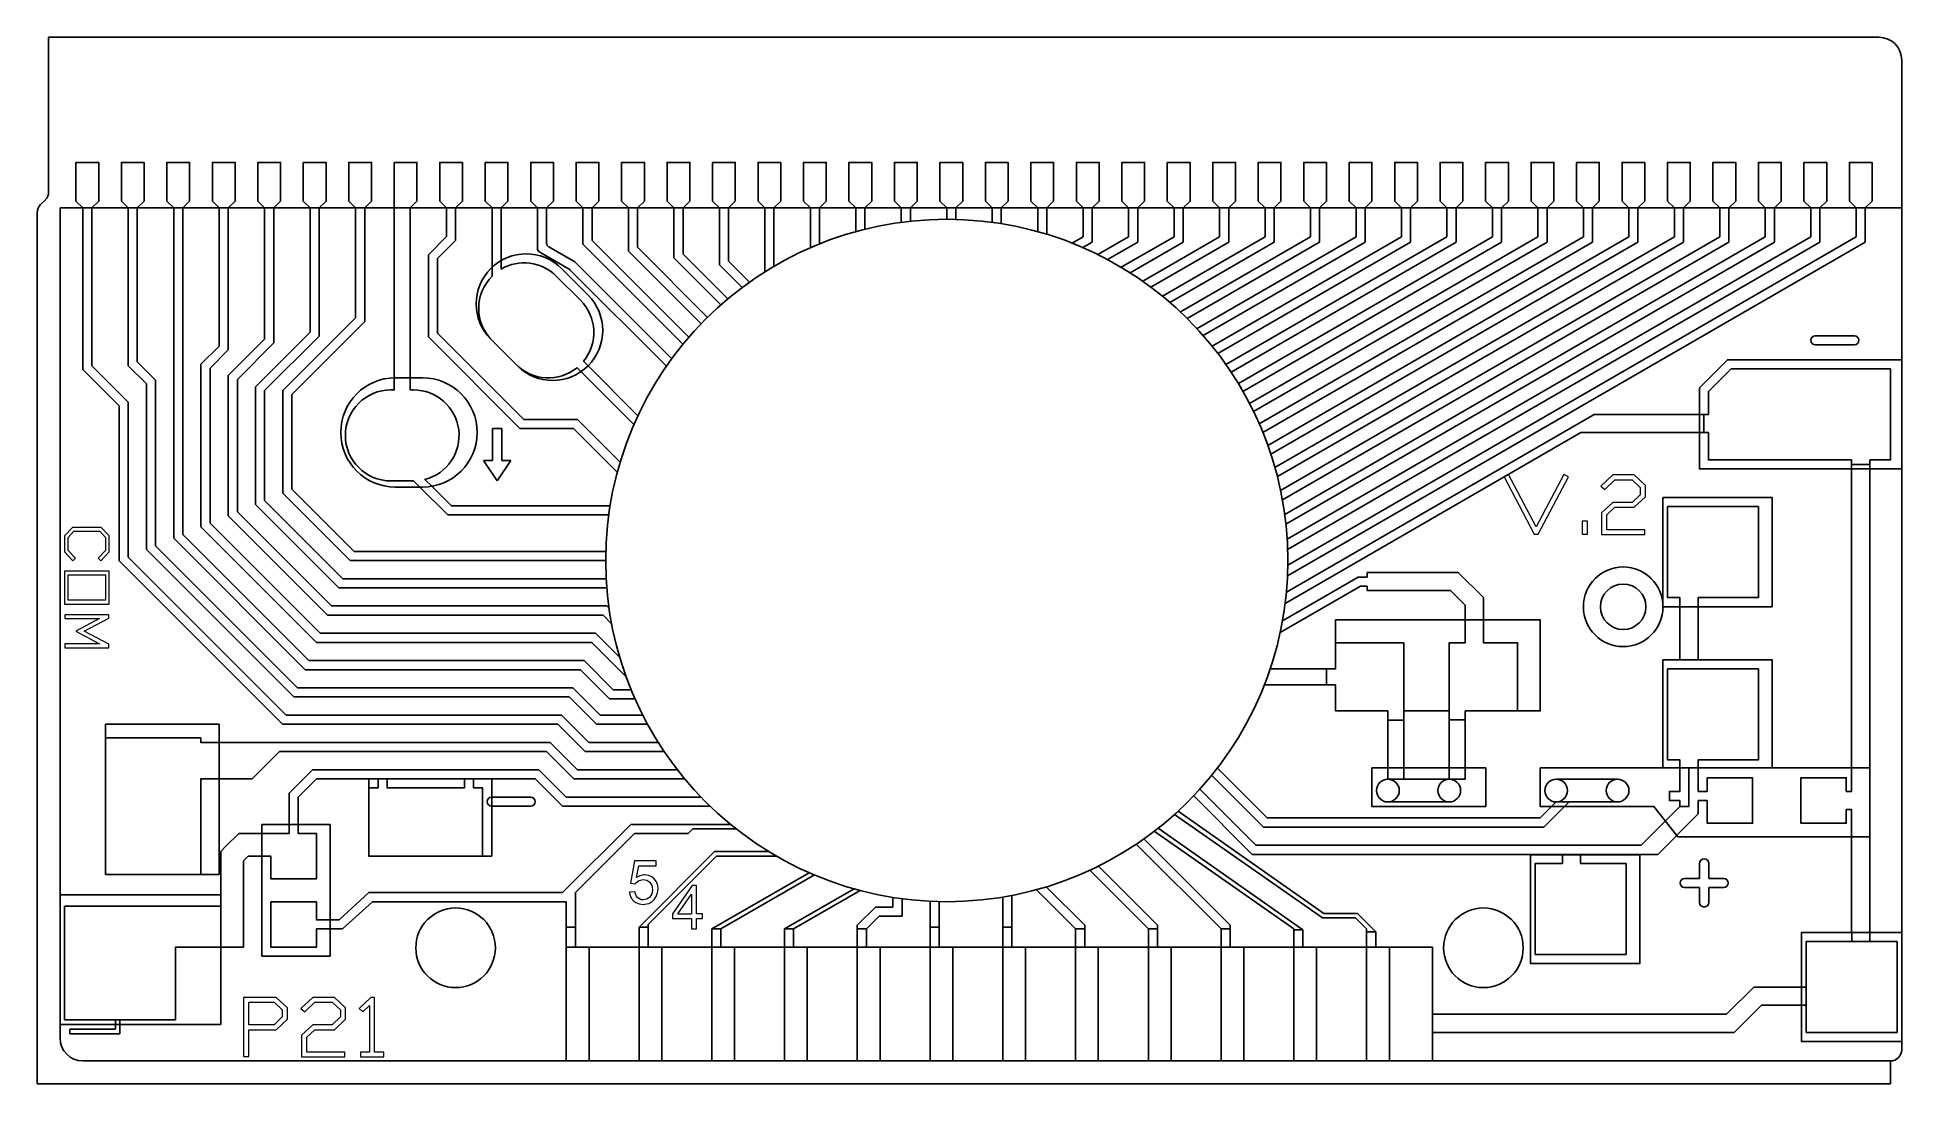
# Model space of a CAD drawing. Header units: centimetres. Extents: x 12.74 to 16.84, y 10.21 to 12.51.
import ezdxf

# ---------------------------------------------------------------- set-up
doc = ezdxf.new("R2010")
doc.units = ezdxf.units.CM
doc.header["$MEASUREMENT"] = 0
for name, color, linetype, true_color in [('PCB_centru', 7, 'Continuous', 0x000000), ('PCB_contur', 7, 'Continuous', 0xb16c10), ('PCB_figuri', 7, 'Continuous', 0xb5b5b5), ('PCB_fundal', 7, 'Continuous', 0x005214), ('PCB_linii', 7, 'Continuous', 0x00c788)]:
    doc.layers.add(name, color=color, linetype=linetype, true_color=true_color)

msp = doc.modelspace()

# ---------------------------------------------------------------- linework, layer by layer
at = {"layer": 'PCB_centru'}
msp.add_circle((14.7399, 11.3557), 0.75, dxfattribs=at)
at = {"layer": 'PCB_contur'}
for p, q in [((12.7649, 12.5057), (16.7899, 12.5057)), ((12.7649, 12.166), (12.7649, 12.5057)), ((16.8399, 12.1307), (16.8399, 12.4557)), ((12.7472, 12.138), (12.7576, 12.1483)), ((12.7399, 10.2057), (12.7399, 12.1203)), ((12.7899, 10.3057), (12.7899, 12.1307)), ((12.7899, 12.1307), (12.8399, 12.1307)), ((12.8599, 12.1307), (16.8399, 12.1307)), ((12.8899, 10.9957), (13.1399, 10.9957)), ((12.8899, 10.9957), (12.8899, 10.9657)), ((13.1399, 10.9957), (13.1399, 10.9557)), ((13.1399, 10.8757), (13.1399, 10.6657)), ((13.4692, 10.8557), (13.4692, 10.8757)), ((13.7392, 10.8357), (13.7392, 10.8757)), ((15.675, 10.9), (15.925, 10.9)), ((15.675, 10.815), (15.675, 10.9)), ((15.88, 10.875), (15.71, 10.875)), ((15.925, 10.9), (15.925, 10.815)), ((16.045, 10.9), (16.7298, 10.9)), ((16.045, 10.815), (16.045, 10.9)), ((15.71, 10.825), (15.845, 10.825)), ((16.07, 10.815), (16.08, 10.825)), ((16.0983, 10.815), (16.1083, 10.825)), ((13.7392, 10.7057), (13.7392, 10.8157)), ((15.925, 10.815), (15.675, 10.815)), ((16.295, 10.815), (16.045, 10.815)), ((16.3477, 10.748), (16.295, 10.815)), ((13.2336, 10.7557), (13.2336, 10.7757)), ((13.2336, 10.7757), (13.2936, 10.7757)), ((13.3136, 10.7757), (13.3836, 10.7757)), ((13.3836, 10.7757), (13.3836, 10.5657)), ((16.7298, 10.748), (16.3477, 10.748)), ((13.2336, 10.6557), (13.2336, 10.7057)), ((13.7392, 10.7057), (13.7192, 10.7057)), ((16.0239, 10.7087), (16.2639, 10.7087)), ((13.0995, 10.6657), (13.1399, 10.6657)), ((12.7899, 10.5957), (12.7899, 10.6207)), ((12.7899, 10.6207), (13.1435, 10.6207)), ((13.1435, 10.6207), (13.1435, 10.5957)), ((13.2336, 10.4857), (13.2336, 10.6557)), ((13.3836, 10.5457), (13.3836, 10.4857)), ((16.8399, 10.5382), (16.8399, 10.2982)), ((13.1435, 10.5057), (13.1435, 10.3357)), ((13.3836, 10.4857), (13.2336, 10.4857)), ((13.1435, 10.3357), (12.7899, 10.3357)), ((16.8149, 10.2557), (12.8399, 10.2557)), ((16.8149, 10.2557), (16.8149, 10.2057)), ((16.8149, 10.2057), (12.7399, 10.2057))]:
    msp.add_line(p, q, dxfattribs=at)
msp.add_lwpolyline([(13.7372, 11.8419), (13.7956, 11.7836, 1), (13.9511, 11.9391), (13.8928, 11.9975, 1), (13.7372, 11.8419)], format="xyb", dxfattribs=at)
for points in [[(16.8399, 11.5568), (16.7898, 11.5568), (16.3949, 11.5568), (16.3949, 11.7351), (16.4566, 11.7968), (16.8399, 11.7968)], [(16.3149, 11.254), (16.5549, 11.254), (16.5549, 11.494), (16.3149, 11.494)]]:
    msp.add_lwpolyline(points, close=True, dxfattribs=at)
msp.add_lwpolyline([(13.5272, 11.5172), (13.5872, 11.5172, 1), (13.5872, 11.7572), (13.5272, 11.7572, 1)], format="xyb", close=True, dxfattribs=at)
for points in [[(15.595, 11.175), (15.595, 11.225), (15.88, 11.225)], [(15.92, 11.225), (16.045, 11.225), (16.045, 11.025), (15.995, 11.025)], [(16.5549, 10.9), (16.5549, 11.1375), (16.3149, 11.1375), (16.3149, 10.9)], [(15.745, 11.025), (15.845, 11.025)], [(16.215, 10.875), (16.08, 10.875)], [(16.08, 10.825), (16.215, 10.825)], [(16.0239, 10.7097), (16.0239, 10.4697), (16.2639, 10.4697), (16.2639, 10.7097)], [(16.8399, 10.5382), (16.6198, 10.5382), (16.6198, 10.2982), (16.8399, 10.2982)]]:
    msp.add_lwpolyline(points, dxfattribs=at)
for centre in [(16.2274, 11.254), (13.6599, 10.5044), (15.9199, 10.5044)]:
    msp.add_circle(centre, 0.0875, dxfattribs=at)
for centre, radius, start, end in [((16.7899, 12.4557), 0.05, 0, 90), ((12.7649, 12.1203), 0.025, 135, 180), ((12.7399, 12.166), 0.025, 315, 0), ((12.8399, 10.3057), 0.05, 180, 270)]:
    msp.add_arc(centre, radius, start, end, dxfattribs=at)
at = {"layer": 'PCB_figuri'}
for p, q in [((13.5249, 12.2307), (13.5249, 12.1307)), ((13.5249, 12.1307), (13.5599, 12.1307)), ((15.595, 11.0825), (15.575, 11.0825)), ((15.71, 10.9), (15.71, 10.875)), ((15.745, 10.9), (15.745, 10.875)), ((15.845, 10.9), (15.845, 10.875)), ((15.88, 10.9), (15.88, 10.875)), ((13.7392, 10.8357), (13.7392, 10.8157)), ((13.9232, 10.5496), (13.9032, 10.5496)), ((13.9032, 10.5496), (13.9232, 10.5496)), ((13.9032, 10.5496), (13.9032, 10.5057)), ((13.9232, 10.5496), (13.9232, 10.5057)), ((14.0632, 10.5496), (14.0832, 10.5496)), ((14.0632, 10.5496), (14.0632, 10.5057)), ((14.0832, 10.5496), (14.0832, 10.5057)), ((14.2232, 10.5457), (14.2232, 10.5057)), ((14.2232, 10.5457), (14.2432, 10.5457)), ((14.2432, 10.5457), (14.2432, 10.5057)), ((14.3832, 10.5457), (14.3832, 10.5057)), ((14.3832, 10.5457), (14.4032, 10.5457)), ((14.4032, 10.5457), (14.4032, 10.5057)), ((14.5632, 10.5457), (14.5432, 10.5457)), ((14.5432, 10.5457), (14.5432, 10.5057)), ((14.5632, 10.5457), (14.5632, 10.5057)), ((14.7032, 10.5496), (14.7232, 10.5496)), ((14.7032, 10.5496), (14.7032, 10.5057)), ((14.7232, 10.5496), (14.7232, 10.5057)), ((14.8632, 10.5496), (14.8832, 10.5496)), ((14.8632, 10.5496), (14.8632, 10.5057)), ((14.8832, 10.5496), (14.8832, 10.5057)), ((15.0232, 10.5457), (15.0232, 10.5057)), ((15.0232, 10.5457), (15.0432, 10.5457)), ((15.0432, 10.5457), (15.0432, 10.5057)), ((15.1832, 10.5457), (15.2032, 10.5457)), ((15.1832, 10.5457), (15.1832, 10.5057)), ((15.2032, 10.5457), (15.2032, 10.5057)), ((15.3432, 10.5457), (15.3632, 10.5457)), ((15.3432, 10.5457), (15.3432, 10.5057)), ((15.3632, 10.5457), (15.3632, 10.5057)), ((15.5232, 10.5439), (15.5032, 10.5439)), ((15.5032, 10.5439), (15.5032, 10.5057)), ((15.5232, 10.5439), (15.5232, 10.5057)), ((15.6832, 10.5398), (15.6632, 10.5398)), ((15.6632, 10.5398), (15.6632, 10.5057)), ((15.6832, 10.5398), (15.6832, 10.5057)), ((16.7299, 10.5382), (16.7299, 10.5182)), ((16.7698, 10.5382), (16.7698, 10.5182)), ((13.9032, 10.5057), (13.9032, 10.2557)), ((13.9032, 10.5057), (15.8079, 10.5057)), ((13.9532, 10.2557), (13.9532, 10.5057)), ((14.0632, 10.5057), (14.0632, 10.2557)), ((14.1132, 10.2557), (14.1132, 10.5057)), ((14.2232, 10.5057), (14.2232, 10.2557)), ((14.2732, 10.2557), (14.2732, 10.5057)), ((14.3832, 10.5057), (14.3832, 10.2557)), ((14.4332, 10.2557), (14.4332, 10.5057)), ((14.5432, 10.5057), (14.5432, 10.2557)), ((14.5932, 10.2557), (14.5932, 10.5057)), ((14.7032, 10.5057), (14.7032, 10.2557)), ((14.7532, 10.2557), (14.7532, 10.5057)), ((14.8632, 10.5057), (14.8632, 10.2557)), ((14.9132, 10.2557), (14.9132, 10.5057)), ((15.0232, 10.5057), (15.0232, 10.2557)), ((15.0732, 10.2557), (15.0732, 10.5057)), ((15.1832, 10.5057), (15.1832, 10.2557)), ((15.2332, 10.2557), (15.2332, 10.5057)), ((15.3432, 10.5057), (15.3432, 10.2557)), ((15.3932, 10.2557), (15.3932, 10.5057)), ((15.5032, 10.5057), (15.5032, 10.2557)), ((15.5532, 10.2557), (15.5532, 10.5057)), ((15.6632, 10.5057), (15.6632, 10.2557)), ((15.7132, 10.2557), (15.7132, 10.5057)), ((15.8079, 10.5057), (15.8079, 10.2557)), ((16.6198, 10.4182), (16.6298, 10.4182)), ((16.6198, 10.3782), (16.6298, 10.3782))]:
    msp.add_line(p, q, dxfattribs=at)
for points in [[(12.8399, 12.1307), (12.8599, 12.1307), (12.8749, 12.1457), (12.8749, 12.2307), (12.8249, 12.2307), (12.8249, 12.1457)], [(12.9399, 12.1307), (12.9599, 12.1307), (12.9749, 12.1457), (12.9749, 12.2307), (12.9249, 12.2307), (12.9249, 12.1457)], [(13.0399, 12.1307), (13.0599, 12.1307), (13.0749, 12.1457), (13.0749, 12.2307), (13.0249, 12.2307), (13.0249, 12.1457)], [(13.1399, 12.1307), (13.1599, 12.1307), (13.1749, 12.1457), (13.1749, 12.2307), (13.1249, 12.2307), (13.1249, 12.1457)], [(13.2399, 12.1307), (13.2599, 12.1307), (13.2749, 12.1457), (13.2749, 12.2307), (13.2249, 12.2307), (13.2249, 12.1457)], [(13.3399, 12.1307), (13.3599, 12.1307), (13.3749, 12.1457), (13.3749, 12.2307), (13.3249, 12.2307), (13.3249, 12.1457)], [(13.4399, 12.1307), (13.4599, 12.1307), (13.4749, 12.1457), (13.4749, 12.2307), (13.4249, 12.2307), (13.4249, 12.1457)], [(13.6399, 12.1307), (13.6599, 12.1307), (13.6749, 12.1457), (13.6749, 12.2307), (13.6249, 12.2307), (13.6249, 12.1457)], [(13.7399, 12.1307), (13.7599, 12.1307), (13.7749, 12.1457), (13.7749, 12.2307), (13.7249, 12.2307), (13.7249, 12.1457)], [(13.8399, 12.1307), (13.8599, 12.1307), (13.8749, 12.1457), (13.8749, 12.2307), (13.8249, 12.2307), (13.8249, 12.1457)], [(13.9399, 12.1307), (13.9599, 12.1307), (13.9749, 12.1457), (13.9749, 12.2307), (13.9249, 12.2307), (13.9249, 12.1457)], [(14.0399, 12.1307), (14.0599, 12.1307), (14.0749, 12.1457), (14.0749, 12.2307), (14.0249, 12.2307), (14.0249, 12.1457)], [(14.1399, 12.1307), (14.1599, 12.1307), (14.1749, 12.1457), (14.1749, 12.2307), (14.1249, 12.2307), (14.1249, 12.1457)], [(14.2399, 12.1307), (14.2599, 12.1307), (14.2749, 12.1457), (14.2749, 12.2307), (14.2249, 12.2307), (14.2249, 12.1457)], [(14.3399, 12.1307), (14.3599, 12.1307), (14.3749, 12.1457), (14.3749, 12.2307), (14.3249, 12.2307), (14.3249, 12.1457)], [(14.4399, 12.1307), (14.4599, 12.1307), (14.4749, 12.1457), (14.4749, 12.2307), (14.4249, 12.2307), (14.4249, 12.1457)], [(14.5399, 12.1307), (14.5599, 12.1307), (14.5749, 12.1457), (14.5749, 12.2307), (14.5249, 12.2307), (14.5249, 12.1457)], [(14.6399, 12.1307), (14.6599, 12.1307), (14.6749, 12.1457), (14.6749, 12.2307), (14.6249, 12.2307), (14.6249, 12.1457)], [(14.7399, 12.1307), (14.7599, 12.1307), (14.7749, 12.1457), (14.7749, 12.2307), (14.7249, 12.2307), (14.7249, 12.1457)], [(14.8399, 12.1307), (14.8599, 12.1307), (14.8749, 12.1457), (14.8749, 12.2307), (14.8249, 12.2307), (14.8249, 12.1457)], [(14.9399, 12.1307), (14.9599, 12.1307), (14.9749, 12.1457), (14.9749, 12.2307), (14.9249, 12.2307), (14.9249, 12.1457)], [(15.0399, 12.1307), (15.0599, 12.1307), (15.0749, 12.1457), (15.0749, 12.2307), (15.0249, 12.2307), (15.0249, 12.1457)], [(15.1399, 12.1307), (15.1599, 12.1307), (15.1749, 12.1457), (15.1749, 12.2307), (15.1249, 12.2307), (15.1249, 12.1457)], [(15.2399, 12.1307), (15.2599, 12.1307), (15.2749, 12.1457), (15.2749, 12.2307), (15.2249, 12.2307), (15.2249, 12.1457)], [(15.3399, 12.1307), (15.3599, 12.1307), (15.3749, 12.1457), (15.3749, 12.2307), (15.3249, 12.2307), (15.3249, 12.1457)], [(15.4399, 12.1307), (15.4599, 12.1307), (15.4749, 12.1457), (15.4749, 12.2307), (15.4249, 12.2307), (15.4249, 12.1457)], [(15.5399, 12.1307), (15.5599, 12.1307), (15.5749, 12.1457), (15.5749, 12.2307), (15.5249, 12.2307), (15.5249, 12.1457)], [(15.6399, 12.1307), (15.6599, 12.1307), (15.6749, 12.1457), (15.6749, 12.2307), (15.6249, 12.2307), (15.6249, 12.1457)], [(15.7399, 12.1307), (15.7599, 12.1307), (15.7749, 12.1457), (15.7749, 12.2307), (15.7249, 12.2307), (15.7249, 12.1457)], [(15.8399, 12.1307), (15.8599, 12.1307), (15.8749, 12.1457), (15.8749, 12.2307), (15.8249, 12.2307), (15.8249, 12.1457)], [(15.9399, 12.1307), (15.9599, 12.1307), (15.9749, 12.1457), (15.9749, 12.2307), (15.9249, 12.2307), (15.9249, 12.1457)], [(16.0399, 12.1307), (16.0599, 12.1307), (16.0749, 12.1457), (16.0749, 12.2307), (16.0249, 12.2307), (16.0249, 12.1457)], [(16.1399, 12.1307), (16.1599, 12.1307), (16.1749, 12.1457), (16.1749, 12.2307), (16.1249, 12.2307), (16.1249, 12.1457)], [(16.2399, 12.1307), (16.2599, 12.1307), (16.2749, 12.1457), (16.2749, 12.2307), (16.2249, 12.2307), (16.2249, 12.1457)], [(16.3399, 12.1307), (16.3599, 12.1307), (16.3749, 12.1457), (16.3749, 12.2307), (16.3249, 12.2307), (16.3249, 12.1457)], [(16.4399, 12.1307), (16.4599, 12.1307), (16.4749, 12.1457), (16.4749, 12.2307), (16.4249, 12.2307), (16.4249, 12.1457)], [(16.5399, 12.1307), (16.5599, 12.1307), (16.5749, 12.1457), (16.5749, 12.2307), (16.5249, 12.2307), (16.5249, 12.1457)], [(16.6399, 12.1307), (16.6599, 12.1307), (16.6749, 12.1457), (16.6749, 12.2307), (16.6249, 12.2307), (16.6249, 12.1457)], [(16.7399, 12.1307), (16.7599, 12.1307), (16.7749, 12.1457), (16.7749, 12.2307), (16.7249, 12.2307), (16.7249, 12.1457)], [(16.7298, 11.5668), (16.7298, 11.5768), (16.4149, 11.5768), (16.4149, 11.6368), (16.4049, 11.6368), (16.4049, 11.6768), (16.4149, 11.6768), (16.4149, 11.7268), (16.4649, 11.7768), (16.8149, 11.7768), (16.8149, 11.5768), (16.7698, 11.5768), (16.7698, 11.5668)], [(15.92, 11.195), (15.92, 11.225), (15.88, 11.225), (15.88, 11.195), (15.88, 11.175), (15.845, 11.175), (15.845, 11.025), (15.845, 11.0052), (15.88, 11.0052), (15.88, 11.025), (15.995, 11.025), (15.995, 11.175), (15.92, 11.175)], [(12.8899, 10.6657), (13.0995, 10.6657), (13.0995, 10.8757), (13.1399, 10.8757), (13.1399, 10.9557), (13.0995, 10.9557), (13.0995, 10.9657), (12.8899, 10.9657)], [(13.7192, 10.7057), (13.4692, 10.7057), (13.4692, 10.8557), (13.4892, 10.8557), (13.4892, 10.8757), (13.5092, 10.8757), (13.5092, 10.8557), (13.6792, 10.8557), (13.6792, 10.8757), (13.6992, 10.8757), (13.6992, 10.8557), (13.7192, 10.8557)], [(16.7698, 10.9), (16.7698, 10.748), (16.7298, 10.748), (16.7298, 10.808), (16.7181, 10.808), (16.7181, 10.778), (16.6181, 10.778), (16.6181, 10.878), (16.7181, 10.878), (16.7181, 10.848), (16.7298, 10.848), (16.7298, 10.9)], [(13.3136, 10.7757), (13.3136, 10.7557), (13.3536, 10.7557), (13.3536, 10.6557), (13.2536, 10.6557), (13.2536, 10.7057), (13.2336, 10.7057), (13.2336, 10.7557), (13.2536, 10.7557), (13.2936, 10.7557), (13.2936, 10.7757)], [(16.1339, 10.6897), (16.1339, 10.7097), (16.0939, 10.7097), (16.0939, 10.6897), (16.0339, 10.6897), (16.0339, 10.4897), (16.2339, 10.4897), (16.2339, 10.6897)], [(13.1435, 10.5957), (13.1435, 10.5057), (13.0435, 10.5057), (13.0435, 10.3457), (12.7999, 10.3457), (12.7999, 10.5957)], [(13.3836, 10.5657), (13.3536, 10.5657), (13.3536, 10.6057), (13.2536, 10.6057), (13.2536, 10.5057), (13.3536, 10.5057), (13.3536, 10.5457), (13.3836, 10.5457)]]:
    msp.add_lwpolyline(points, close=True, dxfattribs=at)
for points in [[(13.5599, 12.1307), (13.5749, 12.1457), (13.5749, 12.2307), (13.5249, 12.2307)], [(16.3921, 11.254), (16.3921, 11.274), (16.5249, 11.274), (16.5249, 11.474), (16.3249, 11.474), (16.3249, 11.274), (16.3521, 11.274), (16.3521, 11.254)], [(15.595, 11.0825), (15.595, 11.025), (15.71, 11.025), (15.71, 11.005), (15.745, 11.005), (15.745, 11.025), (15.745, 11.175), (15.595, 11.175), (15.595, 11.1175), (15.575, 11.1175), (15.575, 11.0825)], [(16.3921, 10.9), (16.3921, 10.9175), (16.5249, 10.9175), (16.5249, 11.1175), (16.3249, 11.1175), (16.3249, 10.9175), (16.3521, 10.9175), (16.3521, 10.848), (16.3292, 10.848), (16.3292, 10.828), (16.3521, 10.828), (16.3521, 10.815), (16.3721, 10.815), (16.3721, 10.9)], [(16.3921, 10.848), (16.4121, 10.848), (16.4121, 10.878), (16.5121, 10.878), (16.5121, 10.778), (16.4121, 10.778), (16.4121, 10.828), (16.3921, 10.828)], [(16.7298, 10.5182), (16.6298, 10.5182), (16.6298, 10.3182), (16.8298, 10.3182), (16.8298, 10.5182), (16.7299, 10.5182)]]:
    msp.add_lwpolyline(points, dxfattribs=at)
for points in [[(13.9511, 11.7836), (13.9411, 11.7936, 0.38517), (13.9344, 11.9276), (13.8813, 11.9807, 0.341749), (13.7599, 11.9961), (13.7599, 12.0149)], [(13.7399, 12), (13.7399, 11.9807, 0.414214), (13.7399, 11.8392), (13.7929, 11.7862, 0.38517), (13.9269, 11.7795), (13.9357, 11.7707)], [(13.5249, 11.7572), (13.5249, 11.7306), (13.5174, 11.7306, 1), (13.5174, 11.5306), (13.5674, 11.5306), (13.5809, 11.5172)], [(13.6074, 11.5189), (13.5925, 11.5338, 0.880621), (13.5674, 11.7306), (13.5599, 11.7306), (13.5599, 11.7572)]]:
    msp.add_lwpolyline(points, format="xyb", dxfattribs=at)
for points in [[(15.71, 10.825, 1), (15.71, 10.875, 1)], [(15.845, 10.875, 1), (15.845, 10.825, 1)], [(16.08, 10.825, 1), (16.08, 10.875, 1)], [(16.215, 10.875, 1), (16.215, 10.825, 1)]]:
    msp.add_lwpolyline(points, format="xyb", close=True, dxfattribs=at)
msp.add_circle((16.2274, 11.254), 0.05, dxfattribs=at)
for centre, radius, start, end in [((15.845, 10.85), 0.025, 270, 90), ((16.215, 10.85), 0.025, 270, 90), ((13.7392, 10.8257), 0.01, 90, 270)]:
    msp.add_arc(centre, radius, start, end, dxfattribs=at)
at = {"layer": 'PCB_fundal'}
for p, q in [((16.8399, 12.4557), (16.8399, 11.7968)), ((16.8399, 11.5568), (16.8399, 10.5382))]:
    msp.add_line(p, q, dxfattribs=at)
msp.add_lwpolyline([(16.8149, 10.2557, 0.414214), (16.8399, 10.2807), (16.8399, 10.2982)], format="xyb", dxfattribs=at)
at = {"layer": 'PCB_linii'}
for p, q in [((12.8399, 12.1307), (12.8399, 11.7755)), ((12.8599, 12.1307), (12.8599, 11.7838)), ((12.9399, 12.1307), (12.9399, 11.7838)), ((12.9599, 12.1307), (12.9599, 11.7921)), ((13.0399, 12.1307), (13.0399, 11.4045)), ((13.0599, 12.1307), (13.0599, 11.4128)), ((13.1399, 12.1307), (13.1399, 11.8269)), ((13.1599, 12.1307), (13.1599, 11.8187)), ((13.2399, 12.1307), (13.2399, 11.8421)), ((13.2599, 12.1307), (13.2599, 11.8338)), ((13.3399, 12.1307), (13.3399, 11.8572)), ((13.3599, 12.1307), (13.3599, 11.849)), ((13.4399, 12.1307), (13.4399, 11.889)), ((13.4599, 12.1307), (13.4599, 11.8807)), ((13.5249, 12.1307), (13.5249, 11.7572)), ((13.5599, 12.1307), (13.5599, 11.7572)), ((13.6399, 12.1307), (13.6399, 12.0676)), ((13.6599, 12.0593), (13.6599, 12.1307)), ((13.7399, 12.1307), (13.7399, 12)), ((13.7599, 12.1307), (13.7599, 12.0149)), ((13.8399, 12.1307), (13.8399, 12.0419)), ((13.8599, 12.1307), (13.8599, 12.0534)), ((13.9399, 12.1307), (13.9399, 12.051)), ((13.9599, 12.1307), (13.9599, 12.0593)), ((14.0399, 12.1307), (14.0399, 12.0358)), ((14.0599, 12.1307), (14.0599, 12.0441)), ((14.1399, 12.1307), (14.1399, 12.0207)), ((14.1599, 12.1307), (14.1599, 12.029)), ((14.2399, 12.1307), (14.2399, 12.0055)), ((14.2599, 12.1307), (14.2599, 12.0138)), ((14.3399, 12.1307), (14.3399, 11.9901)), ((14.3599, 12.1307), (14.3599, 12.0023)), ((14.4399, 12.1307), (14.4399, 12.0431)), ((14.4599, 12.1307), (14.4599, 12.0514)), ((14.5399, 12.1307), (14.5399, 12.0785)), ((14.5599, 12.1307), (14.5599, 12.0838)), ((14.6399, 12.1307), (14.6399, 12.099)), ((14.6599, 12.1307), (14.6599, 12.1014)), ((14.7399, 12.1307), (14.7399, 12.1057)), ((14.7599, 12.1307), (14.7599, 12.1054)), ((14.8399, 12.1307), (14.8399, 12.099)), ((14.8599, 12.1307), (14.8599, 12.096)), ((14.9399, 12.1307), (14.9399, 12.0785)), ((14.9599, 12.1307), (14.9599, 12.0727)), ((15.0399, 12.1307), (15.0399, 12.0672)), ((15.0599, 12.1307), (15.0599, 12.0557)), ((15.1399, 12.1307), (15.1399, 12.0672)), ((15.1599, 12.1307), (15.1599, 12.0557)), ((15.2399, 12.1307), (15.2399, 12.0672)), ((15.2599, 12.1307), (15.2599, 12.0557)), ((15.3399, 12.1307), (15.3399, 12.0672)), ((15.3599, 12.1307), (15.3599, 12.0557)), ((15.4399, 12.1307), (15.4399, 12.0672)), ((15.4599, 12.1307), (15.4599, 12.0557)), ((15.5399, 12.1307), (15.5399, 12.0672)), ((15.5599, 12.1307), (15.5599, 12.0557)), ((15.6399, 12.1307), (15.6399, 12.0672)), ((15.6599, 12.1307), (15.6599, 12.0557)), ((15.7399, 12.1307), (15.7399, 12.0672)), ((15.7599, 12.1307), (15.7599, 12.0557)), ((15.8399, 12.1307), (15.8399, 12.0672)), ((15.8599, 12.1307), (15.8599, 12.0557)), ((15.9399, 12.1307), (15.9399, 12.0672)), ((15.9599, 12.1307), (15.9599, 12.0557)), ((16.0399, 12.1307), (16.0399, 12.0672)), ((16.0599, 12.1307), (16.0599, 12.0557)), ((16.1399, 12.1307), (16.1399, 12.0672)), ((16.1599, 12.1307), (16.1599, 12.0557)), ((16.2399, 12.1307), (16.2399, 12.0672)), ((16.2599, 12.1307), (16.2599, 12.0557)), ((16.3399, 12.1307), (16.3399, 12.0672)), ((16.3599, 12.1307), (16.3599, 12.0557)), ((16.4399, 12.1307), (16.4399, 12.0672)), ((16.4599, 12.1307), (16.4599, 12.0557)), ((16.5399, 12.1307), (16.5399, 12.0672)), ((16.5599, 12.1307), (16.5599, 12.0557)), ((16.6399, 12.1307), (16.6399, 12.0672)), ((16.6599, 12.1307), (16.6599, 12.0557)), ((16.7399, 12.1307), (16.7399, 12.0672)), ((16.7599, 12.1307), (16.7599, 12.0557)), ((13.6399, 12.0676), (13.5999, 12.0276)), ((13.6599, 12.0593), (13.6199, 12.0193)), ((13.9599, 12.0593), (14.1724, 11.8468)), ((15.0399, 12.0672), (15.0156, 12.0532)), ((15.0599, 12.0557), (15.0388, 12.0435)), ((15.1399, 12.0672), (15.0721, 12.0281)), ((15.1599, 12.0557), (15.0933, 12.0172)), ((15.2399, 12.0672), (15.1236, 12.0001)), ((15.2599, 12.0557), (15.143, 11.9882)), ((15.3399, 12.0672), (15.1708, 11.9696)), ((15.3599, 12.0557), (15.1885, 11.9567)), ((15.4399, 12.0672), (15.214, 11.9368)), ((15.4599, 12.0557), (15.2303, 11.9231)), ((15.5399, 12.0672), (15.2537, 11.902)), ((15.5599, 12.0557), (15.2687, 11.8875)), ((15.6399, 12.0672), (15.2902, 11.8653)), ((15.6599, 12.0557), (15.3038, 11.8501)), ((15.7399, 12.0672), (15.3235, 11.8268)), ((15.7599, 12.0557), (15.3359, 11.8109)), ((15.8399, 12.0672), (15.3538, 11.7866)), ((15.8599, 12.0557), (15.3651, 11.77)), ((15.9399, 12.0672), (15.3812, 11.7446)), ((15.9599, 12.0557), (15.3913, 11.7274)), ((16.0399, 12.0672), (15.4057, 11.701)), ((16.0599, 12.0557), (15.4146, 11.6831)), ((16.1399, 12.0672), (15.4272, 11.6558)), ((16.1599, 12.0557), (15.4351, 11.6372)), ((16.2399, 12.0672), (15.4459, 11.6088)), ((16.2599, 12.0557), (15.4525, 11.5895)), ((16.3399, 12.0672), (15.4615, 11.5601)), ((16.3599, 12.0557), (15.4669, 11.5401)), ((16.4399, 12.0672), (15.474, 11.5095)), ((16.4599, 12.0557), (15.478, 11.4888)), ((16.5399, 12.0672), (15.483, 11.457)), ((16.5599, 12.0557), (15.4856, 11.4354)), ((16.6399, 12.0672), (15.4884, 11.4024)), ((16.7599, 12.0557), (15.4891, 11.322)), ((16.6599, 12.0557), (15.4895, 11.3799)), ((16.7399, 12.0672), (15.4898, 11.3455)), ((13.5999, 12.0276), (13.5999, 11.8471)), ((13.6199, 12.0193), (13.6199, 11.8554)), ((13.8449, 12.0332), (13.9097, 11.9958)), ((13.8649, 12.0448), (13.922, 12.0118)), ((13.9399, 12.051), (14.1582, 11.8327)), ((14.0399, 12.0358), (14.2006, 11.8751)), ((14.0599, 12.0441), (14.2148, 11.8892)), ((14.1399, 12.0207), (14.2431, 11.9175)), ((14.1599, 12.029), (14.2583, 11.9306)), ((14.2599, 12.0138), (14.3062, 11.9675)), ((13.9118, 11.9942), (14.1233, 11.7827)), ((13.9241, 12.0102), (14.1351, 11.7992)), ((14.2399, 12.0055), (14.2898, 11.9556)), ((13.3399, 11.8572), (13.2199, 11.7372)), ((13.4399, 11.889), (13.2799, 11.729)), ((13.4599, 11.8807), (13.2999, 11.7207)), ((13.8096, 11.6656), (13.6199, 11.8554)), ((13.1399, 11.8269), (13.0999, 11.7869)), ((13.1599, 11.8187), (13.1199, 11.7787)), ((13.2399, 11.8421), (13.1599, 11.7621)), ((13.2599, 11.8338), (13.1799, 11.7538)), ((13.3599, 11.849), (13.2399, 11.729)), ((13.8013, 11.6456), (13.5999, 11.8471)), ((12.8399, 11.7755), (12.9199, 11.6955)), ((12.8599, 11.7838), (12.9399, 11.7038)), ((12.9399, 11.7838), (12.9799, 11.7438)), ((12.9599, 11.7921), (12.9999, 11.7521)), ((13.0999, 11.7869), (13.0999, 11.4294)), ((13.1199, 11.7787), (13.1199, 11.4376)), ((13.9357, 11.7707), (14.052, 11.6544)), ((13.9511, 11.7836), (14.0608, 11.6739)), ((12.9799, 11.7438), (12.9799, 11.3796)), ((12.9999, 11.7521), (12.9999, 11.3879)), ((13.0399, 11.7307), (13.0399, 11.7306)), ((13.1599, 11.7621), (13.1599, 11.4542)), ((13.1799, 11.7538), (13.1799, 11.4625)), ((13.2199, 11.7372), (13.2199, 11.4791)), ((13.2399, 11.729), (13.2399, 11.4873)), ((13.2799, 11.729), (13.2799, 11.5039)), ((12.9199, 11.6955), (12.9199, 11.3548)), ((12.9399, 11.7038), (12.9399, 11.3631)), ((13.2999, 11.7207), (13.2999, 11.5122)), ((13.7413, 11.6456), (13.7413, 11.5756)), ((13.7613, 11.6456), (13.7413, 11.6456)), ((13.7613, 11.5756), (13.7613, 11.6456)), ((13.8013, 11.6456), (13.9194, 11.6456)), ((13.8096, 11.6656), (13.9276, 11.6656)), ((13.9194, 11.6456), (14.0154, 11.5496)), ((13.9276, 11.6656), (14.0217, 11.5716)), ((16.1637, 11.6768), (15.4867, 11.2859)), ((16.1637, 11.6768), (16.4049, 11.6768)), ((16.1344, 11.6368), (15.4839, 11.2613)), ((16.1344, 11.6368), (16.4049, 11.6368)), ((13.7413, 11.5756), (13.7213, 11.5756)), ((13.7213, 11.5756), (13.7513, 11.5306)), ((13.7813, 11.5756), (13.7513, 11.5306)), ((13.7613, 11.5756), (13.7813, 11.5756)), ((16.7298, 11.5668), (16.7298, 10.9)), ((16.7698, 11.5668), (16.7698, 10.9)), ((13.2399, 11.4873), (13.4116, 11.3157)), ((13.2799, 11.5039), (13.4281, 11.3557)), ((13.2999, 11.5122), (13.4364, 11.3757)), ((13.5809, 11.5172), (13.6424, 11.4557)), ((13.6074, 11.5189), (13.6507, 11.4757)), ((13.1599, 11.4542), (13.3784, 11.2357)), ((13.1799, 11.4625), (13.3867, 11.2557)), ((13.2199, 11.4791), (13.4033, 11.2957)), ((13.9966, 11.4557), (13.6424, 11.4557)), ((13.9996, 11.4757), (13.6507, 11.4757)), ((13.0399, 11.4045), (13.3287, 11.1157)), ((13.0599, 11.4128), (13.337, 11.1357)), ((13.0999, 11.4294), (13.3536, 11.1757)), ((13.1199, 11.4376), (13.3619, 11.1957)), ((12.9399, 11.3631), (13.2873, 11.0157)), ((12.9799, 11.3796), (13.3039, 11.0557)), ((12.9999, 11.3879), (13.3122, 11.0757)), ((13.9902, 11.3757), (13.4364, 11.3757)), ((12.9199, 11.3548), (13.279, 10.9957)), ((13.9899, 11.3557), (13.4281, 11.3557)), ((15.6446, 11.3194), (15.4781, 11.2233)), ((15.6446, 11.3194), (15.6646, 11.3194)), ((15.6646, 11.3194), (15.6646, 11.3294)), ((15.6646, 11.3294), (15.8646, 11.3294)), ((15.8646, 11.3294), (15.92, 11.274)), ((13.9923, 11.2957), (13.4033, 11.2957)), ((13.991, 11.3157), (13.4116, 11.3157)), ((15.6499, 11.2994), (15.473, 11.1972)), ((15.6499, 11.2994), (15.6646, 11.2994)), ((15.6646, 11.2994), (15.6646, 11.2894)), ((15.6646, 11.2894), (15.848, 11.2894)), ((15.848, 11.2894), (15.88, 11.2574)), ((13.984, 11.2357), (13.3784, 11.2357)), ((13.9923, 11.2557), (13.3867, 11.2557)), ((13.984, 11.2357), (14.0029, 11.2168)), ((13.9923, 11.2557), (13.9973, 11.2507)), ((15.88, 11.2574), (15.88, 11.225)), ((15.92, 11.274), (15.92, 11.225)), ((16.3521, 11.254), (16.3521, 11.1375)), ((16.3921, 11.254), (16.3921, 11.1375)), ((13.9675, 11.1957), (13.3619, 11.1957)), ((13.9675, 11.1957), (14.0209, 11.1422)), ((13.9592, 11.1757), (13.3536, 11.1757)), ((13.9592, 11.1757), (14.0348, 11.1)), ((13.9343, 11.1157), (13.3287, 11.1157)), ((13.9426, 11.1357), (13.337, 11.1357)), ((13.9343, 11.1157), (13.9982, 11.0517)), ((13.9426, 11.1357), (14.0065, 11.0717)), ((15.4511, 11.1175), (15.575, 11.1175)), ((13.9177, 11.0757), (13.3122, 11.0757)), ((13.9177, 11.0757), (13.9777, 11.0157)), ((14.0065, 11.0717), (14.0457, 11.0717)), ((15.4384, 11.0825), (15.595, 11.0825)), ((13.9095, 11.0557), (13.3039, 11.0557)), ((13.9095, 11.0557), (13.9695, 10.9957)), ((13.9982, 11.0517), (14.0542, 11.0517)), ((13.8846, 10.9957), (13.279, 10.9957)), ((13.8929, 11.0157), (13.2873, 11.0157)), ((13.8846, 10.9957), (13.9446, 10.9357)), ((13.8929, 11.0157), (13.9529, 10.9557)), ((14.0819, 10.9957), (13.9695, 10.9957)), ((14.0714, 11.0157), (13.9777, 11.0157)), ((15.71, 11.025), (15.71, 10.9)), ((15.745, 11.005), (15.745, 10.9)), ((15.845, 11.0052), (15.845, 10.9)), ((13.868, 10.9557), (13.1399, 10.9557)), ((13.868, 10.9557), (13.928, 10.8957)), ((14.1055, 10.9557), (13.9529, 10.9557)), ((13.2722, 10.9357), (13.2122, 10.8757)), ((13.8598, 10.9357), (13.2722, 10.9357)), ((13.8598, 10.9357), (13.9198, 10.8757)), ((14.1185, 10.9357), (13.9446, 10.9357)), ((13.2122, 10.8757), (13.1399, 10.8757)), ((13.3453, 10.8957), (13.2936, 10.844)), ((13.3536, 10.8757), (13.3136, 10.8357)), ((13.8432, 10.8957), (13.3453, 10.8957)), ((13.4892, 10.8757), (13.3536, 10.8757)), ((13.6792, 10.8757), (13.5092, 10.8757)), ((13.8349, 10.8757), (13.6992, 10.8757)), ((13.8349, 10.8757), (13.8949, 10.8157)), ((13.8432, 10.8957), (13.9032, 10.8357)), ((14.1636, 10.8757), (13.9198, 10.8757)), ((14.1475, 10.8957), (13.928, 10.8957)), ((15.4363, 10.7697), (15.3226, 10.8834)), ((15.4446, 10.7897), (15.335, 10.8993)), ((16.3921, 10.848), (16.3921, 10.9)), ((13.2936, 10.7757), (13.2936, 10.844)), ((13.3136, 10.7757), (13.3136, 10.8357)), ((14.1994, 10.8357), (13.9032, 10.8357)), ((15.4115, 10.7097), (15.2823, 10.8388)), ((15.4198, 10.7297), (15.2965, 10.853)), ((16.3921, 10.7985), (16.3921, 10.828)), ((14.2194, 10.8157), (13.8949, 10.8157)), ((15.5662, 10.5699), (15.241, 10.7976)), ((15.5693, 10.5799), (15.2486, 10.8045)), ((16.0446, 10.7897), (15.4446, 10.7897)), ((16.07, 10.815), (16.0446, 10.7897)), ((16.0983, 10.815), (16.0529, 10.7697)), ((16.2667, 10.7297), (16.3521, 10.815)), ((16.3033, 10.7097), (16.3921, 10.7985)), ((13.1829, 10.7557), (13.1541, 10.7269)), ((13.2336, 10.7557), (13.1829, 10.7557)), ((13.8949, 10.6257), (14.0449, 10.7757)), ((13.9232, 10.6257), (14.0532, 10.7557)), ((14.2644, 10.7757), (14.0449, 10.7757)), ((14.1715, 10.7557), (14.0532, 10.7557)), ((14.1715, 10.7557), (14.1815, 10.7656)), ((14.1815, 10.7656), (14.2769, 10.7656)), ((15.3632, 10.554), (15.1735, 10.7437)), ((15.5032, 10.5457), (15.1963, 10.7605)), ((15.5232, 10.5439), (15.2046, 10.767)), ((16.0529, 10.7697), (15.4363, 10.7697)), ((16.7298, 10.748), (16.7298, 10.5382)), ((16.7698, 10.748), (16.7698, 10.5382)), ((13.1541, 10.7269), (13.1435, 10.7163)), ((13.1435, 10.6207), (13.1435, 10.7163)), ((13.2036, 10.7057), (13.1935, 10.6956)), ((13.2336, 10.7057), (13.2036, 10.7057)), ((14.2292, 10.7157), (14.0632, 10.5496)), ((14.2334, 10.7057), (14.0832, 10.5555)), ((14.3489, 10.7157), (14.2292, 10.7157)), ((14.2334, 10.7057), (14.3657, 10.7057)), ((15.3432, 10.5457), (15.1567, 10.7322)), ((16.0939, 10.7097), (15.4115, 10.7097)), ((16.2667, 10.7297), (15.4198, 10.7297)), ((16.3033, 10.7097), (16.1339, 10.7097)), ((13.1935, 10.6956), (13.1935, 10.5057)), ((14.2232, 10.5457), (14.4374, 10.6694)), ((14.2432, 10.5457), (14.4489, 10.6644)), ((15.1832, 10.5457), (15.0542, 10.6747)), ((15.2032, 10.554), (15.0733, 10.6838)), ((13.4036, 10.5657), (13.4692, 10.6257)), ((13.4692, 10.6257), (13.8949, 10.6257)), ((13.9232, 10.6257), (13.9232, 10.5496)), ((14.3832, 10.5457), (14.536, 10.6339)), ((14.4032, 10.5457), (14.5496, 10.6302)), ((14.8832, 10.5496), (14.8832, 10.6195)), ((15.0232, 10.5457), (14.9369, 10.632)), ((15.0432, 10.554), (14.9588, 10.6383)), ((13.4113, 10.5457), (13.477, 10.6057)), ((13.477, 10.6057), (13.9032, 10.6057)), ((13.9032, 10.6057), (13.9032, 10.5496)), ((14.5432, 10.554), (14.5832, 10.594)), ((14.5832, 10.594), (14.6215, 10.594)), ((14.6215, 10.594), (14.6215, 10.6151)), ((14.6415, 10.574), (14.6415, 10.6122)), ((14.7032, 10.6066), (14.7032, 10.5496)), ((14.7232, 10.5496), (14.7232, 10.6059)), ((14.8632, 10.6159), (14.8632, 10.5496)), ((15.5693, 10.5799), (15.6431, 10.5799)), ((15.6832, 10.5398), (15.6431, 10.5799)), ((13.3836, 10.5657), (13.4036, 10.5657)), ((13.3836, 10.5457), (13.4113, 10.5457)), ((14.0832, 10.5496), (14.0832, 10.5555)), ((14.5432, 10.554), (14.5432, 10.5496)), ((14.5432, 10.5496), (14.5432, 10.5457)), ((14.5632, 10.5457), (14.5915, 10.574)), ((14.5915, 10.574), (14.6415, 10.574)), ((15.0432, 10.5496), (15.0432, 10.554)), ((15.0432, 10.5496), (15.0432, 10.5457)), ((15.2032, 10.5457), (15.2032, 10.554)), ((15.3632, 10.5457), (15.3632, 10.554)), ((15.5032, 10.5457), (15.5032, 10.5439)), ((15.5662, 10.5699), (15.6389, 10.5699)), ((15.6632, 10.5457), (15.6389, 10.5699)), ((15.6632, 10.5457), (15.6632, 10.5398)), ((13.1935, 10.5057), (13.1435, 10.5057)), ((16.5147, 10.4182), (16.4547, 10.3582)), ((16.6198, 10.4182), (16.5147, 10.4182)), ((16.5313, 10.3782), (16.4713, 10.3182)), ((16.6198, 10.3782), (16.5313, 10.3782)), ((12.9117, 10.3457), (12.9117, 10.3255)), ((12.9217, 10.3457), (12.9217, 10.3155)), ((15.8079, 10.3582), (16.4547, 10.3582)), ((12.9117, 10.3255), (12.8117, 10.3255)), ((12.8117, 10.3255), (12.8117, 10.3155)), ((12.9217, 10.3155), (12.8117, 10.3155)), ((12.9219, 10.3157), (12.9217, 10.3157)), ((15.8079, 10.3182), (16.4713, 10.3182))]:
    msp.add_line(p, q, dxfattribs=at)
at = {"layer": 'PCB_linii', "lineweight": 0}
for p, q in [((12.8172, 11.4284), (12.7999, 11.4099)), ((12.7999, 11.4099), (12.7999, 11.3744)), ((12.8079, 11.4064), (12.8205, 11.4198)), ((12.8079, 11.3779), (12.8079, 11.4064)), ((12.8807, 11.4284), (12.8172, 11.4284)), ((12.8205, 11.4198), (12.8773, 11.4198)), ((12.8773, 11.4198), (12.89, 11.4064)), ((12.898, 11.4099), (12.8807, 11.4284)), ((12.89, 11.4064), (12.89, 11.3779)), ((12.898, 11.3744), (12.898, 11.4099)), ((12.7999, 11.3744), (12.8182, 11.3548)), ((12.824, 11.361), (12.8079, 11.3779)), ((12.8182, 11.3548), (12.824, 11.361)), ((12.89, 11.3779), (12.8739, 11.361)), ((12.8739, 11.361), (12.8797, 11.3548)), ((12.8797, 11.3548), (12.898, 11.3744)), ((12.898, 11.3325), (12.7999, 11.3325)), ((12.7999, 11.3325), (12.7999, 11.2599)), ((12.8079, 11.3238), (12.89, 11.3238)), ((12.8079, 11.2685), (12.8079, 11.3238)), ((12.89, 11.3238), (12.89, 11.2685)), ((12.898, 11.2599), (12.898, 11.3325)), ((12.7999, 11.2599), (12.898, 11.2599)), ((12.897, 11.2365), (12.8008, 11.2365)), ((12.8008, 11.2365), (12.8008, 11.2279)), ((12.89, 11.2685), (12.8079, 11.2685)), ((12.897, 11.229), (12.897, 11.2365)), ((12.8008, 11.2279), (12.8768, 11.2279)), ((12.8768, 11.2279), (12.8248, 11.2002)), ((12.8248, 11.2002), (12.8768, 11.1726)), ((12.843, 11.2002), (12.897, 11.229)), ((12.897, 11.1715), (12.843, 11.2002)), ((12.8768, 11.1726), (12.8008, 11.1726)), ((12.8008, 11.1726), (12.8008, 11.1639)), ((12.8008, 11.1639), (12.897, 11.1639)), ((12.897, 11.1639), (12.897, 11.1715)), ((14.1483, 10.5793), (14.1782, 10.6222)), ((14.1782, 10.6222), (14.1782, 10.5793))]:
    msp.add_line(p, q, dxfattribs=at)
at = {"layer": 'PCB_linii'}
msp.add_lwpolyline([(16.6499, 11.8498), (16.7356, 11.8498, -1), (16.7356, 11.8298), (16.6499, 11.8298, -1)], format="xyb", close=True, dxfattribs=at)
at = {"layer": 'PCB_linii', "lineweight": 0}
for points in [[(15.9655, 11.5393), (16.0319, 11.4138), (16.0404, 11.4138), (16.1071, 11.5393), (16.0969, 11.5445), (16.0363, 11.43), (15.9753, 11.5449)], [(14.1483, 10.5793), (14.1782, 10.5793)]]:
    msp.add_lwpolyline(points, dxfattribs=at)
for points in [[(16.2045, 11.5437), (16.1784, 11.5192), (16.1867, 11.5115), (16.2092, 11.533), (16.2471, 11.533), (16.2649, 11.5159), (16.2649, 11.5003), (16.2471, 11.4835), (16.2045, 11.4835), (16.1798, 11.4602), (16.1798, 11.4127), (16.2751, 11.4127), (16.2751, 11.4234), (16.1913, 11.4234), (16.1913, 11.4558), (16.2092, 11.4726), (16.2517, 11.4726), (16.2764, 11.4959), (16.2764, 11.5203), (16.2517, 11.5437)], [(16.1488, 11.4138), (16.1488, 11.4138), (16.1488, 11.4421), (16.1373, 11.4421), (16.1373, 11.4138)], [(14.0635, 10.6008), (14.0726, 10.5998), (14.0759, 10.6), (14.0844, 10.6018), (14.0915, 10.6056), (14.0975, 10.6114), (14.1011, 10.6171), (14.1041, 10.6251), (14.1051, 10.6338), (14.1043, 10.6415), (14.1015, 10.6493), (14.0965, 10.6561), (14.0915, 10.6601), (14.0841, 10.6636), (14.0754, 10.6647), (14.0734, 10.6645), (14.0653, 10.6629), (14.0575, 10.6587), (14.0626, 10.6843), (14.1006, 10.6843), (14.1006, 10.6954), (14.0532, 10.6954), (14.0441, 10.6465), (14.055, 10.6451), (14.0557, 10.6461), (14.0621, 10.6518), (14.0638, 10.6526), (14.0723, 10.6543), (14.0802, 10.6529), (14.087, 10.6485), (14.0912, 10.6416), (14.0927, 10.6327), (14.0927, 10.6314), (14.091, 10.6227), (14.0869, 10.6159), (14.0807, 10.6113), (14.0726, 10.6095), (14.068, 10.61), (14.0607, 10.6141), (14.057, 10.6187), (14.0542, 10.6275), (14.0419, 10.6264), (14.0427, 10.6214), (14.0461, 10.6136), (14.0514, 10.6071), (14.0558, 10.604)], [(14.1802, 10.641), (14.1368, 10.5793), (14.1368, 10.5685), (14.1782, 10.5685), (14.1782, 10.5457), (14.1898, 10.5457), (14.1898, 10.5685), (14.2027, 10.5685), (14.2027, 10.5793), (14.1898, 10.5793), (14.1898, 10.641)], [(13.1935, 10.3954), (13.1935, 10.2657), (13.2049, 10.2657), (13.2049, 10.3244), (13.2654, 10.3244), (13.2903, 10.3478), (13.2903, 10.3724), (13.2654, 10.3954)], [(13.2049, 10.3846), (13.2606, 10.3846), (13.2786, 10.3679), (13.2786, 10.3523), (13.2606, 10.3352), (13.2049, 10.3352)], [(13.328, 10.3634), (13.3505, 10.3846), (13.3886, 10.3846), (13.4066, 10.3679), (13.4066, 10.3523), (13.3886, 10.3352), (13.346, 10.3352), (13.3211, 10.3121), (13.3211, 10.2645), (13.4164, 10.2645), (13.4164, 10.2753), (13.3328, 10.2753), (13.3328, 10.3076), (13.3505, 10.3244), (13.3934, 10.3244), (13.4179, 10.3478), (13.4179, 10.3724), (13.3934, 10.3954), (13.346, 10.3954), (13.3196, 10.3709)], [(13.4506, 10.2753), (13.4506, 10.2645), (13.5019, 10.2645), (13.5019, 10.2753), (13.4818, 10.2753), (13.4818, 10.3954), (13.4737, 10.3954), (13.4476, 10.3709), (13.456, 10.3634), (13.4704, 10.3772), (13.4704, 10.2753)]]:
    msp.add_lwpolyline(points, close=True, dxfattribs=at)
at = {"layer": 'PCB_linii'}
msp.add_lwpolyline([(15.88, 11.0052), (15.88, 10.9)], dxfattribs=at)
for points in [[(13.7392, 10.8357), (13.8249, 10.8357, -1), (13.8249, 10.8157), (13.7392, 10.8157)], [(16.3955, 10.6568), (16.3955, 10.6897, -1), (16.4155, 10.6897), (16.4155, 10.6568)], [(16.3955, 10.6368), (16.3627, 10.6368, -1), (16.3627, 10.6568), (16.3955, 10.6568)], [(16.4155, 10.6368), (16.4155, 10.604, -1), (16.3955, 10.604), (16.3955, 10.6368)], [(16.4155, 10.6568), (16.4483, 10.6568, -1), (16.4483, 10.6368), (16.4155, 10.6368)]]:
    msp.add_lwpolyline(points, format="xyb", dxfattribs=at)
for centre, start, end in [((13.8499, 12.0419), 180, 240), ((13.8699, 12.0534), 180, 240), ((13.9047, 11.9871), 45, 60), ((13.917, 12.0032), 45, 60)]:
    msp.add_arc(centre, 0.01, start, end, dxfattribs=at)

doc.saveas('drawing.dxf')
